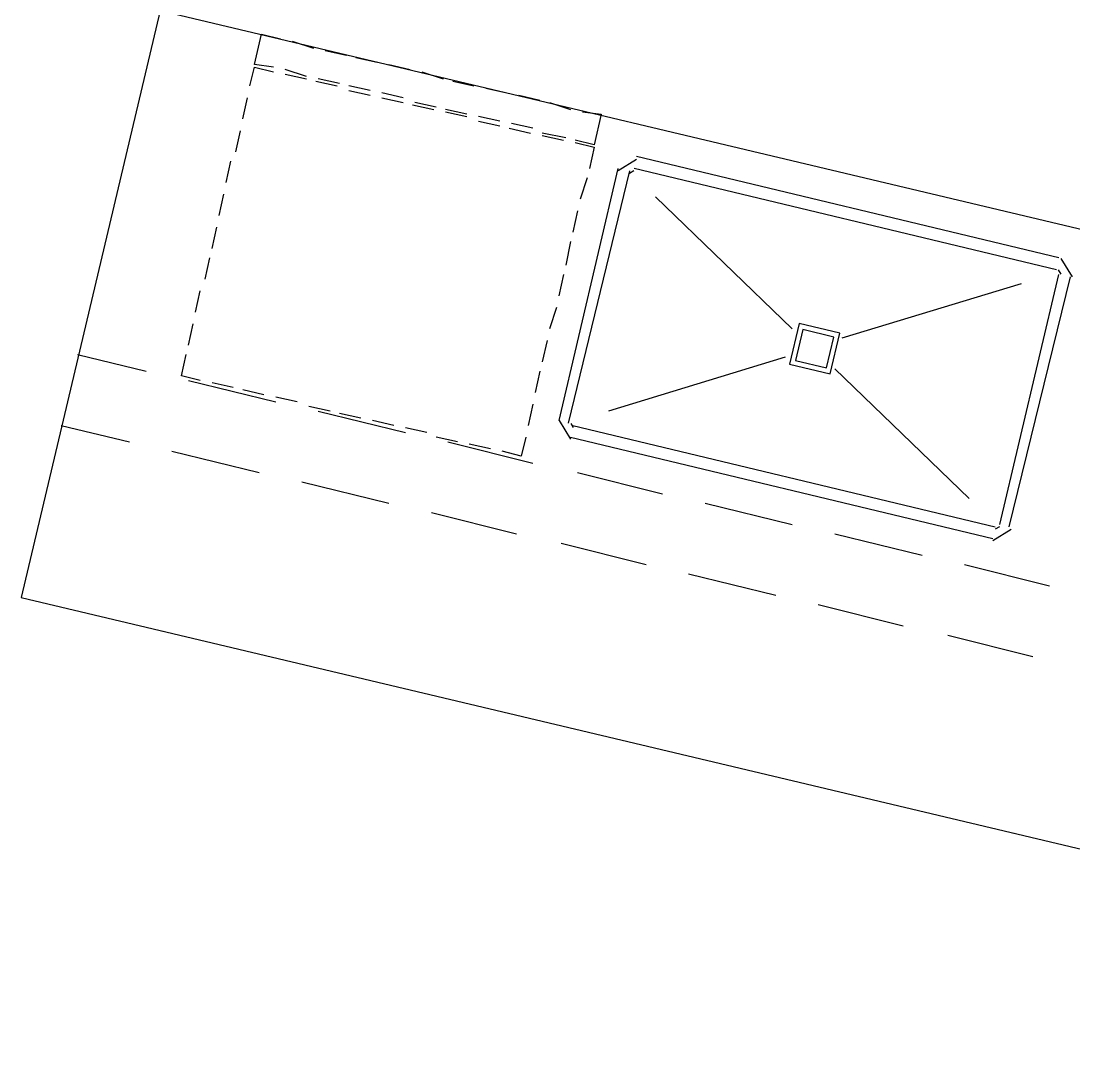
# Model space of a CAD drawing. Header units: feet. Extents: x -84 to 198, y -22 to 181.
# Drawn here: x 21.35 to 27.3, y 40.7 to 46.62 of the extents above; entities that cross this region are included whole.
import ezdxf

# ---------------------------------------------------------------- set-up
doc = ezdxf.new("R2010")
doc.units = ezdxf.units.FT
doc.layers.add('A-LINEA', color=7, linetype='CONTINUOUS')

msp = doc.modelspace()

# ---------------------------------------------------------------- linework, layer by layer
at = {"layer": 'A-LINEA'}
for p, q in [((22.1333, 46.6844), (33.36, 44.0178)), ((22.88, 46.5111), (23, 46.4711)), ((23.0667, 46.4578), (23.1867, 46.4311)), ((23.24, 46.4178), (23.36, 46.3911)), ((23.4267, 46.3778), (23.5467, 46.3511)), ((22.96, 46.3111), (22.84, 46.3511)), ((22.84, 46.3244), (22.96, 46.2978)), ((23.6133, 46.3378), (23.7333, 46.2978)), ((23.0133, 46.2844), (23.1333, 46.2578)), ((23.1467, 46.2711), (23.0267, 46.2978)), ((23.32, 46.2311), (23.2, 46.2578)), ((23.7867, 46.2844), (23.9067, 46.2578)), ((22.6, 46.0711), (22.6267, 46.1911)), ((23.2, 46.2311), (23.32, 46.2044)), ((23.5067, 46.1911), (23.3867, 46.2178)), ((23.3867, 46.1911), (23.5067, 46.1644)), ((23.9733, 46.2444), (24.0933, 46.2178)), ((24.16, 46.2044), (24.28, 46.1778)), ((23.56, 46.1511), (23.68, 46.1244)), ((23.6933, 46.1378), (23.5733, 46.1644)), ((24.3333, 46.1644), (24.4533, 46.1244)), ((23.8667, 46.0978), (23.7467, 46.1244)), ((23.7467, 46.1111), (23.8667, 46.0844)), ((24.0533, 46.0578), (23.9333, 46.0844)), ((23.9333, 46.0578), (24.0533, 46.0311)), ((24.1067, 46.0178), (24.2267, 45.9911)), ((24.24, 46.0178), (24.12, 46.0444)), ((22.56, 45.8844), (22.5867, 46.0044)), ((24.4267, 45.9644), (24.2933, 45.9911)), ((24.2933, 45.9778), (24.4133, 45.9511)), ((24.5867, 45.9244), (24.48, 45.9511)), ((24.8267, 45.8421), (24.7223, 45.7778)), ((27.2133, 45.2844), (24.8267, 45.8578)), ((22.5067, 45.7111), (22.5333, 45.8311)), ((24.72, 45.7911), (24.3867, 44.3644)), ((24.7867, 45.7778), (24.44, 44.3511)), ((24.8113, 45.7772), (24.7872, 45.7624)), ((27.2, 45.2178), (24.8133, 45.7911)), ((24.5467, 45.7378), (24.5067, 45.6178)), ((22.4667, 45.5244), (22.4933, 45.6444)), ((25.7067, 44.8844), (24.9333, 45.6311)), ((24.4933, 45.5511), (24.4667, 45.4311)), ((22.4267, 45.3378), (22.4533, 45.4578)), ((24.4533, 45.3778), (24.4267, 45.2444)), ((22.3867, 45.1644), (22.4133, 45.2844)), ((27.291, 45.1777), (27.2267, 45.2821)), ((24.4133, 45.1911), (24.3867, 45.0711)), ((26.88, 43.7778), (27.2133, 45.1911)), ((26.9333, 43.7644), (27.28, 45.1778)), ((27.2261, 45.1932), (27.2113, 45.2172)), ((27, 45.1378), (25.9867, 44.8311)), ((22.3333, 44.9778), (22.36, 45.0978)), ((24.3733, 45.0044), (24.3333, 44.8844)), ((22.2933, 44.7911), (22.32, 44.9111)), ((24.32, 44.8178), (24.2933, 44.6978)), ((21.6667, 44.7378), (22.0533, 44.6444)), ((25.6667, 44.7244), (24.6667, 44.4178)), ((24.28, 44.6444), (24.2533, 44.5244)), ((26.7067, 43.9244), (25.9467, 44.6578)), ((22.2933, 44.5911), (22.7867, 44.4711)), ((22.5467, 44.5511), (22.4267, 44.5778)), ((22.72, 44.5111), (22.6, 44.5378)), ((22.9067, 44.4711), (22.7867, 44.4978)), ((23.0933, 44.4178), (22.9733, 44.4444)), ((23.0267, 44.4178), (23.52, 44.2978)), ((23.2667, 44.3778), (23.1467, 44.4044)), ((24.24, 44.4578), (24.2133, 44.3378)), ((23.4533, 44.3378), (23.3333, 44.3644)), ((24.389, 44.3645), (24.4533, 44.2601)), ((24.4539, 44.3491), (24.4687, 44.325)), ((21.5733, 44.3378), (21.96, 44.2444)), ((23.64, 44.2978), (23.52, 44.3244)), ((24.4667, 44.3378), (26.8533, 43.7644)), ((23.8133, 44.2444), (23.6933, 44.2711)), ((23.76, 44.2444), (24.24, 44.1244)), ((24, 44.2044), (23.88, 44.2311)), ((24.2, 44.2711), (24.1733, 44.1644)), ((24.4533, 44.2711), (26.84, 43.6978)), ((22.2, 44.1911), (22.6933, 44.0711)), ((24.1733, 44.1644), (24.0667, 44.1911)), ((24.4933, 44.0711), (24.9733, 43.9511)), ((22.9333, 44.0178), (23.4267, 43.8978)), ((25.2133, 43.8978), (25.7067, 43.7778)), ((23.6667, 43.8444), (24.1467, 43.7244)), ((26.84, 43.6868), (26.9443, 43.7511)), ((26.8554, 43.7517), (26.8795, 43.7665)), ((25.9467, 43.7244), (26.44, 43.6044)), ((24.4, 43.6711), (24.88, 43.5511)), ((26.68, 43.5511), (27.16, 43.4311)), ((25.12, 43.4978), (25.6133, 43.3778)), ((25.8533, 43.3244), (26.3333, 43.2044)), ((26.5867, 43.1511), (27.0667, 43.0311))]:
    msp.add_line(p, q, dxfattribs=at)
for points in [[(22.1333, 46.6844), (21.3467, 43.3644), (32.5733, 40.6978), (33.36, 44.0178)], [(22.7733, 46.3644), (22.6667, 46.3778), (22.7067, 46.5511), (22.8133, 46.5244)], [(22.64, 46.2578), (22.6667, 46.3644), (22.7733, 46.3378)], [(24.52, 46.1111), (24.6267, 46.0978), (24.5867, 45.9244)], [(24.48, 45.9378), (24.5867, 45.9111), (24.56, 45.7911)], [(25.7459, 44.913), (25.6914, 44.6837), (25.9207, 44.6292), (25.9752, 44.8585), (25.7459, 44.913)], [(25.7669, 44.879), (25.7255, 44.7047), (25.8998, 44.6633), (25.9412, 44.8375), (25.7669, 44.879)], [(22.36, 44.5911), (22.2533, 44.6178), (22.28, 44.7378)]]:
    msp.add_lwpolyline(points, dxfattribs=at)

doc.saveas('drawing.dxf')
